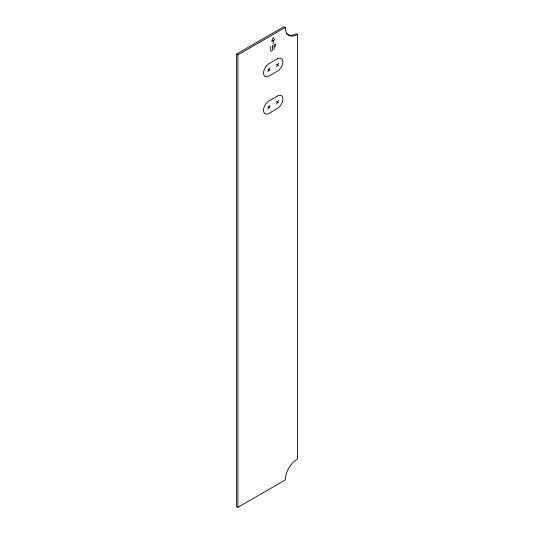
<?xml version="1.0" encoding="UTF-8"?>
<svg xmlns="http://www.w3.org/2000/svg" width="534" height="534" viewBox="0 0 534 534"><rect width="100%" height="100%" fill="white"/><g stroke="black" fill="none" stroke-linecap="round" stroke-linejoin="round"><path stroke-width="0.8" d="M267.821 71.776L269.97 68.045M276.432 66.803L278.581 63.072M267.821 109.049L269.97 105.325M276.432 104.077L278.581 100.352M236.589 54.054L283.961 26.7L285.31 27.474A17.121 9.886 -60 0 0 297.411 34.463L297.411 458.98A17.121 9.886 -60 0 0 285.31 479.946L237.93 507.3L236.589 506.526L236.589 54.054L237.93 54.828L285.31 27.474M273.094 40.684L271.679 41.498L273.201 37.574L274.723 39.743L273.201 40.617L273.201 43.788M274.136 46.885L274.69 46.565A1.469 0.848 -60 0 0 275.731 44.763A1.469 0.848 -60 0 0 274.69 44.168L274.536 44.255A0.714 0.414 -60 0 0 274.029 45.13L274.029 49.522M297.411 34.463L296.07 33.689A17.121 9.886 -60 0 1 286.05 33.342M276.432 64.32L278.581 65.562M267.821 69.286L269.97 70.528M276.432 101.593L278.581 102.835M267.821 106.566L269.97 107.808M272.534 45.41L272.534 49.362A1.315 0.761 -60 0 1 271.606 50.977A1.315 0.761 -60 0 1 270.671 50.436L270.671 46.485M237.93 54.828L237.93 507.3M277.506 58.727L268.896 63.7A7.609 4.392 -60 0 0 263.516 73.018A7.609 4.392 -60 0 0 268.896 76.122L277.506 71.149A7.609 4.392 -60 0 0 282.887 61.831A7.609 4.392 -60 0 0 277.506 58.727M277.506 96L268.896 100.973A7.609 4.392 -60 0 0 263.516 110.291A7.609 4.392 -60 0 0 268.896 113.402L277.506 108.429A7.609 4.392 -60 0 0 282.887 99.11A7.609 4.392 -60 0 0 277.506 96"/></g></svg>
